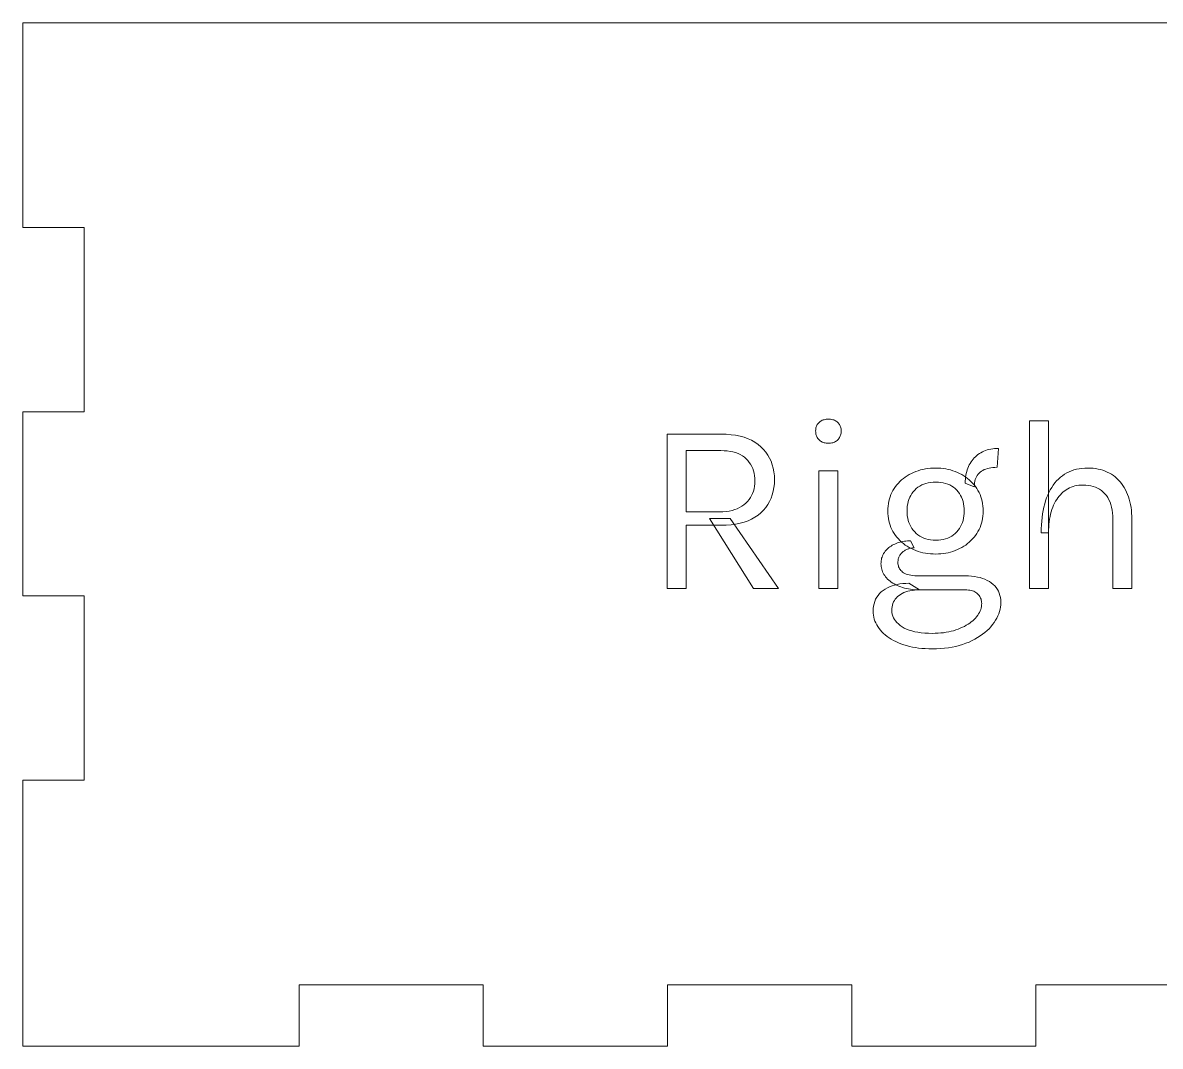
# Model space of a CAD drawing. Extents: x 3 to 230, y 3 to 159.
# Drawn here: x 3 to 58.6, y 109 to 159 of the extents above; entities that cross this region are included whole.
import ezdxf

# ---------------------------------------------------------------- set-up
doc = ezdxf.new("R2010")
doc.units = 0
doc.layers.get('0').update_dxf_attribs({"lineweight": 0})

msp = doc.modelspace()

# ---------------------------------------------------------------- linework, layer by layer
for p, q in [((6, 159), (3, 159)), ((3, 159), (3, 149)), ((90, 159), (6, 159)), ((3, 149), (6, 149)), ((6, 149), (6, 140)), ((6, 140), (3, 140)), ((3, 140), (3, 131)), ((41.907, 139.478), (41.942, 139.508)), ((41.942, 139.508), (41.979, 139.534)), ((41.979, 139.534), (42.019, 139.558)), ((42.019, 139.558), (42.061, 139.578)), ((42.061, 139.578), (42.105, 139.595)), ((42.105, 139.595), (42.152, 139.609)), ((42.152, 139.609), (42.201, 139.62)), ((42.201, 139.62), (42.253, 139.628)), ((42.253, 139.628), (42.307, 139.632)), ((42.307, 139.632), (42.363, 139.634)), ((42.363, 139.634), (42.363, 139.634)), ((42.363, 139.634), (42.419, 139.632)), ((42.419, 139.632), (42.473, 139.628)), ((42.473, 139.628), (42.525, 139.62)), ((42.525, 139.62), (42.574, 139.609)), ((42.574, 139.609), (42.621, 139.595)), ((42.621, 139.595), (42.665, 139.578)), ((42.665, 139.578), (42.707, 139.558)), ((42.707, 139.558), (42.747, 139.534)), ((42.747, 139.534), (42.784, 139.508)), ((42.784, 139.508), (42.819, 139.478)), ((52.185, 131.366), (52.185, 139.55)), ((52.185, 139.55), (53.121, 139.55)), ((53.121, 139.55), (53.121, 131.366)), ((41.739, 139.058), (41.741, 139.11)), ((41.741, 139.005), (41.739, 139.058)), ((41.739, 139.058), (41.739, 139.058)), ((41.741, 139.11), (41.746, 139.159)), ((41.746, 138.954), (41.741, 139.005)), ((41.746, 139.159), (41.754, 139.207)), ((41.754, 138.905), (41.746, 138.954)), ((41.754, 139.207), (41.766, 139.252)), ((41.766, 139.252), (41.781, 139.295)), ((41.781, 139.295), (41.799, 139.336)), ((41.799, 139.336), (41.821, 139.375)), ((41.821, 139.375), (41.847, 139.411)), ((41.847, 139.411), (41.875, 139.446)), ((41.875, 139.446), (41.907, 139.478)), ((42.819, 139.478), (42.851, 139.446)), ((42.851, 139.446), (42.879, 139.411)), ((42.879, 139.411), (42.905, 139.375)), ((42.905, 139.375), (42.927, 139.336)), ((42.927, 139.336), (42.945, 139.295)), ((42.945, 139.295), (42.96, 139.252)), ((42.96, 139.252), (42.972, 139.207)), ((42.972, 139.207), (42.98, 139.159)), ((42.98, 138.954), (42.972, 138.905)), ((42.98, 139.159), (42.985, 139.11)), ((42.985, 139.005), (42.98, 138.954)), ((42.985, 139.11), (42.987, 139.058)), ((42.987, 139.058), (42.985, 139.005)), ((42.987, 139.058), (42.987, 139.058)), ((34.485, 131.366), (34.485, 138.902)), ((34.485, 138.902), (37.113, 138.902)), ((37.113, 138.902), (37.365, 138.896)), ((37.365, 138.896), (37.604, 138.877)), ((37.604, 138.877), (37.831, 138.847)), ((37.831, 138.847), (38.045, 138.804)), ((38.045, 138.804), (38.246, 138.748)), ((38.246, 138.748), (38.435, 138.681)), ((38.435, 138.681), (38.612, 138.601)), ((38.612, 138.601), (38.776, 138.508)), ((38.776, 138.508), (38.927, 138.404)), ((38.927, 138.404), (39.066, 138.287)), ((41.766, 138.859), (41.754, 138.905)), ((41.781, 138.814), (41.766, 138.859)), ((41.799, 138.772), (41.781, 138.814)), ((41.821, 138.731), (41.799, 138.772)), ((41.847, 138.693), (41.821, 138.731)), ((41.875, 138.657), (41.847, 138.693)), ((41.907, 138.623), (41.875, 138.657)), ((41.942, 138.592), (41.907, 138.623)), ((41.979, 138.564), (41.942, 138.592)), ((42.019, 138.539), (41.979, 138.564)), ((42.061, 138.517), (42.019, 138.539)), ((42.105, 138.499), (42.061, 138.517)), ((42.152, 138.484), (42.105, 138.499)), ((42.201, 138.473), (42.152, 138.484)), ((42.253, 138.465), (42.201, 138.473)), ((42.307, 138.46), (42.253, 138.465)), ((42.363, 138.458), (42.307, 138.46)), ((42.419, 138.46), (42.363, 138.458)), ((42.363, 138.458), (42.363, 138.458)), ((42.363, 138.458), (42.363, 138.458)), ((42.473, 138.465), (42.419, 138.46)), ((42.525, 138.473), (42.473, 138.465)), ((42.574, 138.484), (42.525, 138.473)), ((42.621, 138.499), (42.574, 138.484)), ((42.665, 138.517), (42.621, 138.499)), ((42.707, 138.539), (42.665, 138.517)), ((42.747, 138.564), (42.707, 138.539)), ((42.784, 138.592), (42.747, 138.564)), ((42.819, 138.623), (42.784, 138.592)), ((42.851, 138.657), (42.819, 138.623)), ((42.879, 138.693), (42.851, 138.657)), ((42.905, 138.731), (42.879, 138.693)), ((42.927, 138.772), (42.905, 138.731)), ((42.945, 138.814), (42.927, 138.772)), ((42.96, 138.859), (42.945, 138.814)), ((42.972, 138.905), (42.96, 138.859)), ((35.421, 138.098), (35.421, 135.11)), ((37.113, 138.098), (35.421, 138.098)), ((35.421, 138.098), (35.421, 138.098)), ((37.271, 138.094), (37.113, 138.098)), ((37.113, 138.098), (37.113, 138.098)), ((37.422, 138.082), (37.271, 138.094)), ((37.564, 138.062), (37.422, 138.082)), ((37.699, 138.034), (37.564, 138.062)), ((37.826, 137.998), (37.699, 138.034)), ((37.946, 137.953), (37.826, 137.998)), ((38.057, 137.901), (37.946, 137.953)), ((38.161, 137.841), (38.057, 137.901)), ((38.258, 137.772), (38.161, 137.841)), ((39.066, 138.287), (39.192, 138.16)), ((39.192, 138.16), (39.305, 138.026)), ((39.305, 138.026), (39.404, 137.883)), ((39.404, 137.883), (39.49, 137.733)), ((49.543, 137.796), (49.605, 137.85)), ((49.605, 137.85), (49.669, 137.901)), ((49.669, 137.901), (49.737, 137.949)), ((49.737, 137.949), (49.809, 137.993)), ((49.809, 137.993), (49.884, 138.033)), ((49.884, 138.033), (49.961, 138.07)), ((49.961, 138.07), (50.041, 138.102)), ((50.041, 138.102), (50.124, 138.129)), ((50.124, 138.129), (50.209, 138.153)), ((50.209, 138.153), (50.298, 138.172)), ((50.298, 138.172), (50.389, 138.187)), ((50.389, 138.187), (50.483, 138.197)), ((50.483, 138.197), (50.58, 138.204)), ((50.58, 138.204), (50.679, 138.206)), ((50.679, 138.206), (50.607, 137.282)), ((50.679, 138.206), (50.679, 138.206)), ((38.346, 137.696), (38.258, 137.772)), ((38.426, 137.613), (38.346, 137.696)), ((38.498, 137.524), (38.426, 137.613)), ((38.562, 137.429), (38.498, 137.524)), ((38.617, 137.329), (38.562, 137.429)), ((38.663, 137.224), (38.617, 137.329)), ((39.49, 137.733), (39.563, 137.575)), ((39.563, 137.575), (39.623, 137.41)), ((39.623, 137.41), (39.669, 137.236)), ((49.174, 137.242), (49.207, 137.322)), ((49.207, 137.322), (49.245, 137.399)), ((49.245, 137.399), (49.286, 137.474)), ((49.286, 137.474), (49.331, 137.545)), ((49.331, 137.545), (49.379, 137.612)), ((49.379, 137.612), (49.43, 137.677)), ((49.43, 137.677), (49.485, 137.738)), ((49.485, 137.738), (49.543, 137.796)), ((50.401, 137.273), (50.306, 137.261)), ((50.502, 137.28), (50.401, 137.273)), ((50.607, 137.282), (50.502, 137.28)), ((38.701, 137.112), (38.663, 137.224)), ((38.731, 136.995), (38.701, 137.112)), ((38.752, 136.872), (38.731, 136.995)), ((38.765, 136.744), (38.752, 136.872)), ((38.769, 136.61), (38.765, 136.744)), ((39.669, 137.236), (39.702, 137.055)), ((39.702, 137.055), (39.722, 136.867)), ((39.722, 136.867), (39.729, 136.67)), ((41.895, 131.366), (41.895, 137.114)), ((41.895, 137.114), (42.831, 137.114)), ((42.831, 137.114), (42.831, 131.366)), ((45.941, 136.671), (46.027, 136.742)), ((46.027, 136.742), (46.117, 136.809)), ((46.117, 136.809), (46.212, 136.872)), ((46.212, 136.872), (46.312, 136.931)), ((46.312, 136.931), (46.416, 136.985)), ((46.416, 136.985), (46.523, 137.035)), ((46.523, 137.035), (46.634, 137.079)), ((46.634, 137.079), (46.746, 137.118)), ((46.746, 137.118), (46.861, 137.152)), ((46.861, 137.152), (46.979, 137.181)), ((46.979, 137.181), (47.1, 137.204)), ((47.1, 137.204), (47.223, 137.223)), ((47.223, 137.223), (47.348, 137.236)), ((47.348, 137.236), (47.476, 137.243)), ((47.476, 137.243), (47.607, 137.246)), ((47.607, 137.246), (47.607, 137.246)), ((47.607, 137.246), (47.734, 137.243)), ((47.734, 137.243), (47.859, 137.236)), ((47.859, 137.236), (47.982, 137.223)), ((47.982, 137.223), (48.102, 137.204)), ((48.102, 137.204), (48.22, 137.181)), ((48.22, 137.181), (48.335, 137.152)), ((48.335, 137.152), (48.448, 137.118)), ((48.448, 137.118), (48.559, 137.079)), ((48.559, 137.079), (48.668, 137.035)), ((48.668, 137.035), (48.774, 136.985)), ((48.774, 136.985), (48.877, 136.931)), ((48.877, 136.931), (48.975, 136.872)), ((48.975, 136.872), (49.07, 136.809)), ((49.055, 136.711), (49.065, 136.805)), ((49.065, 136.805), (49.079, 136.898)), ((49.07, 136.809), (49.16, 136.742)), ((49.079, 136.898), (49.096, 136.987)), ((49.096, 136.987), (49.118, 137.075)), ((49.118, 137.075), (49.144, 137.159)), ((49.144, 137.159), (49.174, 137.242)), ((49.16, 136.742), (49.246, 136.671)), ((49.563, 136.756), (49.537, 136.682)), ((49.595, 136.825), (49.563, 136.756)), ((49.632, 136.889), (49.595, 136.825)), ((49.675, 136.948), (49.632, 136.889)), ((49.724, 137.002), (49.675, 136.948)), ((49.779, 137.051), (49.724, 137.002)), ((49.839, 137.095), (49.779, 137.051)), ((49.904, 137.134), (49.839, 137.095)), ((49.974, 137.169), (49.904, 137.134)), ((50.05, 137.199), (49.974, 137.169)), ((50.13, 137.224), (50.05, 137.199)), ((50.215, 137.245), (50.13, 137.224)), ((50.306, 137.261), (50.215, 137.245)), ((53.603, 136.708), (53.697, 136.793)), ((53.697, 136.793), (53.796, 136.871)), ((53.796, 136.871), (53.9, 136.942)), ((53.9, 136.942), (54.008, 137.006)), ((54.008, 137.006), (54.12, 137.062)), ((54.12, 137.062), (54.237, 137.111)), ((54.237, 137.111), (54.358, 137.152)), ((54.358, 137.152), (54.483, 137.186)), ((54.483, 137.186), (54.613, 137.212)), ((54.613, 137.212), (54.747, 137.231)), ((54.747, 137.231), (54.886, 137.242)), ((54.886, 137.242), (55.029, 137.246)), ((55.029, 137.246), (55.029, 137.246)), ((55.029, 137.246), (55.163, 137.243)), ((55.163, 137.243), (55.292, 137.234)), ((55.292, 137.234), (55.418, 137.219)), ((55.418, 137.219), (55.54, 137.198)), ((55.54, 137.198), (55.658, 137.17)), ((55.658, 137.17), (55.772, 137.137)), ((55.772, 137.137), (55.883, 137.098)), ((55.883, 137.098), (55.989, 137.052)), ((55.989, 137.052), (56.091, 137.001)), ((56.091, 137.001), (56.19, 136.943)), ((56.19, 136.943), (56.284, 136.88)), ((56.284, 136.88), (56.374, 136.811)), ((56.374, 136.811), (56.46, 136.738)), ((56.46, 136.738), (56.54, 136.659)), ((38.698, 136.117), (38.729, 136.233)), ((38.729, 136.233), (38.751, 136.354)), ((38.751, 136.354), (38.765, 136.479)), ((38.765, 136.479), (38.769, 136.61)), ((38.769, 136.61), (38.769, 136.61)), ((39.702, 136.289), (39.669, 136.11)), ((39.722, 136.476), (39.702, 136.289)), ((39.729, 136.67), (39.722, 136.476)), ((39.729, 136.67), (39.729, 136.67)), ((45.517, 136.154), (45.576, 136.25)), ((45.576, 136.25), (45.64, 136.343)), ((45.64, 136.343), (45.708, 136.431)), ((45.708, 136.431), (45.781, 136.515)), ((45.781, 136.515), (45.859, 136.595)), ((45.859, 136.595), (45.941, 136.671)), ((46.578, 136.169), (46.507, 136.088)), ((46.656, 136.244), (46.578, 136.169)), ((46.739, 136.31), (46.656, 136.244)), ((46.828, 136.369), (46.739, 136.31)), ((46.923, 136.421), (46.828, 136.369)), ((47.023, 136.464), (46.923, 136.421)), ((47.128, 136.499), (47.023, 136.464)), ((47.24, 136.527), (47.128, 136.499)), ((47.357, 136.546), (47.24, 136.527)), ((47.479, 136.558), (47.357, 136.546)), ((47.607, 136.562), (47.479, 136.558)), ((47.736, 136.558), (47.607, 136.562)), ((47.607, 136.562), (47.607, 136.562)), ((47.859, 136.546), (47.736, 136.558)), ((47.977, 136.527), (47.859, 136.546)), ((48.088, 136.499), (47.977, 136.527)), ((48.194, 136.464), (48.088, 136.499)), ((48.293, 136.421), (48.194, 136.464)), ((48.387, 136.369), (48.293, 136.421)), ((48.475, 136.31), (48.387, 136.369)), ((48.557, 136.244), (48.475, 136.31)), ((48.633, 136.169), (48.557, 136.244)), ((48.703, 136.088), (48.633, 136.169)), ((49.047, 136.514), (49.049, 136.614)), ((49.491, 136.334), (49.047, 136.514)), ((49.049, 136.614), (49.055, 136.711)), ((49.246, 136.671), (49.327, 136.595)), ((49.327, 136.595), (49.405, 136.515)), ((49.405, 136.515), (49.478, 136.431)), ((49.478, 136.431), (49.546, 136.343)), ((49.494, 136.429), (49.491, 136.334)), ((49.491, 136.334), (49.491, 136.334)), ((49.491, 136.334), (49.491, 136.334)), ((49.503, 136.518), (49.494, 136.429)), ((49.517, 136.603), (49.503, 136.518)), ((49.537, 136.682), (49.517, 136.603)), ((49.546, 136.343), (49.611, 136.25)), ((49.611, 136.25), (49.67, 136.154)), ((53.14, 136.058), (53.205, 136.183)), ((53.205, 136.183), (53.275, 136.301)), ((53.275, 136.301), (53.35, 136.413)), ((53.35, 136.413), (53.429, 136.518)), ((53.429, 136.518), (53.514, 136.616)), ((53.514, 136.616), (53.603, 136.708)), ((53.984, 136.19), (53.907, 136.136)), ((54.064, 136.238), (53.984, 136.19)), ((54.146, 136.28), (54.064, 136.238)), ((54.231, 136.316), (54.146, 136.28)), ((54.319, 136.347), (54.231, 136.316)), ((54.41, 136.373), (54.319, 136.347)), ((54.504, 136.393), (54.41, 136.373)), ((54.6, 136.407), (54.504, 136.393)), ((54.699, 136.415), (54.6, 136.407)), ((54.801, 136.418), (54.699, 136.415)), ((54.934, 136.414), (54.801, 136.418)), ((54.801, 136.418), (54.801, 136.418)), ((55.061, 136.401), (54.934, 136.414)), ((55.182, 136.379), (55.061, 136.401)), ((55.298, 136.349), (55.182, 136.379)), ((55.408, 136.311), (55.298, 136.349)), ((55.512, 136.264), (55.408, 136.311)), ((55.611, 136.208), (55.512, 136.264)), ((55.703, 136.143), (55.611, 136.208)), ((56.54, 136.659), (56.617, 136.575)), ((56.617, 136.575), (56.689, 136.485)), ((56.689, 136.485), (56.756, 136.391)), ((56.756, 136.391), (56.819, 136.291)), ((56.819, 136.291), (56.877, 136.186)), ((56.877, 136.186), (56.931, 136.076)), ((38.328, 135.527), (38.412, 135.613)), ((38.412, 135.613), (38.487, 135.704)), ((38.487, 135.704), (38.553, 135.8)), ((38.553, 135.8), (38.61, 135.9)), ((38.61, 135.9), (38.659, 136.006)), ((38.659, 136.006), (38.698, 136.117)), ((39.49, 135.617), (39.404, 135.468)), ((39.563, 135.774), (39.49, 135.617)), ((39.623, 135.938), (39.563, 135.774)), ((39.669, 136.11), (39.623, 135.938)), ((45.295, 135.51), (45.316, 135.625)), ((45.316, 135.625), (45.344, 135.737)), ((45.344, 135.737), (45.378, 135.846)), ((45.378, 135.846), (45.418, 135.952)), ((45.418, 135.952), (45.465, 136.054)), ((45.465, 136.054), (45.517, 136.154)), ((46.263, 135.612), (46.237, 135.503)), ((46.297, 135.717), (46.263, 135.612)), ((46.338, 135.817), (46.297, 135.717)), ((46.387, 135.912), (46.338, 135.817)), ((46.443, 136.002), (46.387, 135.912)), ((46.507, 136.088), (46.443, 136.002)), ((48.765, 136.002), (48.703, 136.088)), ((48.82, 135.912), (48.765, 136.002)), ((48.867, 135.817), (48.82, 135.912)), ((48.907, 135.717), (48.867, 135.817)), ((48.94, 135.612), (48.907, 135.717)), ((48.966, 135.503), (48.94, 135.612)), ((49.67, 136.154), (49.723, 136.054)), ((49.723, 136.054), (49.77, 135.952)), ((49.77, 135.952), (49.811, 135.846)), ((49.811, 135.846), (49.845, 135.737)), ((49.845, 135.737), (49.873, 135.625)), ((49.873, 135.625), (49.895, 135.51)), ((52.93, 135.493), (52.975, 135.643)), ((52.975, 135.643), (53.025, 135.788)), ((53.025, 135.788), (53.08, 135.926)), ((53.08, 135.926), (53.14, 136.058)), ((53.463, 135.622), (53.414, 135.529)), ((53.516, 135.71), (53.463, 135.622)), ((53.572, 135.793), (53.516, 135.71)), ((53.632, 135.872), (53.572, 135.793)), ((53.696, 135.945), (53.632, 135.872)), ((53.763, 136.013), (53.696, 135.945)), ((53.833, 136.077), (53.763, 136.013)), ((53.907, 136.136), (53.833, 136.077)), ((55.791, 136.071), (55.703, 136.143)), ((55.872, 135.989), (55.791, 136.071)), ((55.947, 135.899), (55.872, 135.989)), ((56.013, 135.802), (55.947, 135.899)), ((56.072, 135.696), (56.013, 135.802)), ((56.124, 135.583), (56.072, 135.696)), ((56.931, 136.076), (56.98, 135.961)), ((56.98, 135.961), (57.024, 135.842)), ((57.024, 135.842), (57.063, 135.719)), ((57.063, 135.719), (57.096, 135.591)), ((35.421, 135.11), (37.041, 135.11)), ((37.041, 135.11), (37.206, 135.114)), ((37.206, 135.114), (37.363, 135.127)), ((37.363, 135.127), (37.512, 135.148)), ((37.512, 135.148), (37.653, 135.177)), ((37.653, 135.177), (37.786, 135.214)), ((37.786, 135.214), (37.91, 135.26)), ((37.91, 135.26), (38.027, 135.314)), ((38.027, 135.314), (38.135, 135.377)), ((38.135, 135.377), (38.236, 135.448)), ((38.236, 135.448), (38.328, 135.527)), ((39.066, 135.065), (38.927, 134.948)), ((39.192, 135.192), (39.066, 135.065)), ((39.305, 135.326), (39.192, 135.192)), ((39.404, 135.468), (39.305, 135.326)), ((45.267, 135.146), (45.27, 135.27)), ((45.27, 135.023), (45.267, 135.146)), ((45.267, 135.146), (45.267, 135.146)), ((45.27, 135.27), (45.279, 135.392)), ((45.279, 135.392), (45.295, 135.51)), ((46.207, 135.27), (46.203, 135.146)), ((46.203, 135.146), (46.203, 135.146)), ((46.203, 135.146), (46.207, 135.026)), ((46.218, 135.389), (46.207, 135.27)), ((46.237, 135.503), (46.218, 135.389)), ((48.984, 135.389), (48.966, 135.503)), ((48.995, 135.27), (48.984, 135.389)), ((48.999, 135.146), (48.995, 135.27)), ((48.995, 135.026), (48.999, 135.146)), ((48.999, 135.146), (48.999, 135.146)), ((49.895, 135.51), (49.911, 135.392)), ((49.911, 135.392), (49.92, 135.27)), ((49.92, 135.27), (49.923, 135.146)), ((49.923, 135.146), (49.92, 135.023)), ((49.923, 135.146), (49.923, 135.146)), ((52.827, 135.006), (52.856, 135.175)), ((52.856, 135.175), (52.89, 135.337)), ((52.89, 135.337), (52.93, 135.493)), ((53.252, 135.111), (53.221, 134.996)), ((53.286, 135.222), (53.252, 135.111)), ((53.325, 135.329), (53.286, 135.222)), ((53.368, 135.432), (53.325, 135.329)), ((53.414, 135.529), (53.368, 135.432)), ((56.167, 135.462), (56.124, 135.583)), ((56.202, 135.333), (56.167, 135.462)), ((56.23, 135.196), (56.202, 135.333)), ((56.249, 135.051), (56.23, 135.196)), ((56.261, 134.898), (56.249, 135.051)), ((57.096, 135.591), (57.124, 135.459)), ((57.124, 135.459), (57.148, 135.324)), ((57.148, 135.324), (57.166, 135.184)), ((57.166, 135.184), (57.179, 135.039)), ((38.709, 131.366), (36.549, 134.786)), ((36.549, 134.786), (37.569, 134.786)), ((37.569, 134.786), (39.921, 131.366)), ((37.831, 134.505), (37.604, 134.475)), ((38.045, 134.548), (37.831, 134.505)), ((38.246, 134.604), (38.045, 134.548)), ((38.435, 134.671), (38.246, 134.604)), ((38.612, 134.751), (38.435, 134.671)), ((38.776, 134.844), (38.612, 134.751)), ((38.927, 134.948), (38.776, 134.844)), ((45.279, 134.902), (45.27, 135.023)), ((45.295, 134.785), (45.279, 134.902)), ((45.316, 134.671), (45.295, 134.785)), ((45.344, 134.559), (45.316, 134.671)), ((45.378, 134.451), (45.344, 134.559)), ((46.207, 135.026), (46.218, 134.909)), ((46.218, 134.909), (46.237, 134.797)), ((46.237, 134.797), (46.263, 134.689)), ((46.263, 134.689), (46.297, 134.585)), ((46.297, 134.585), (46.338, 134.485)), ((48.867, 134.485), (48.907, 134.585)), ((48.907, 134.585), (48.94, 134.689)), ((48.94, 134.689), (48.966, 134.797)), ((48.966, 134.797), (48.984, 134.909)), ((48.984, 134.909), (48.995, 135.026)), ((49.845, 134.559), (49.811, 134.451)), ((49.873, 134.671), (49.845, 134.559)), ((49.895, 134.785), (49.873, 134.671)), ((49.911, 134.902), (49.895, 134.785)), ((49.92, 135.023), (49.911, 134.902)), ((52.772, 134.467), (52.785, 134.653)), ((52.785, 134.653), (52.803, 134.833)), ((52.803, 134.833), (52.827, 135.006)), ((53.139, 134.496), (53.129, 134.36)), ((53.154, 134.627), (53.139, 134.496)), ((53.172, 134.754), (53.154, 134.627)), ((53.194, 134.877), (53.172, 134.754)), ((53.221, 134.996), (53.194, 134.877)), ((56.265, 134.738), (56.261, 134.898)), ((56.265, 131.366), (56.265, 134.738)), ((57.179, 135.039), (57.186, 134.891)), ((57.186, 134.891), (57.189, 134.738)), ((57.189, 134.738), (57.189, 134.738)), ((57.189, 134.738), (57.189, 131.366)), ((37.113, 134.45), (35.421, 134.45)), ((35.421, 134.45), (35.421, 131.366)), ((37.365, 134.456), (37.113, 134.45)), ((37.113, 134.45), (37.113, 134.45)), ((37.604, 134.475), (37.365, 134.456)), ((45.418, 134.346), (45.378, 134.451)), ((45.465, 134.244), (45.418, 134.346)), ((45.517, 134.144), (45.465, 134.244)), ((45.576, 134.048), (45.517, 134.144)), ((45.64, 133.955), (45.576, 134.048)), ((45.708, 133.867), (45.64, 133.955)), ((46.338, 134.485), (46.387, 134.389)), ((46.387, 134.389), (46.443, 134.297)), ((46.443, 134.297), (46.507, 134.21)), ((46.507, 134.21), (46.578, 134.126)), ((46.578, 134.126), (46.656, 134.048)), ((46.656, 134.048), (46.739, 133.979)), ((46.739, 133.979), (46.828, 133.918)), ((48.387, 133.918), (48.475, 133.979)), ((48.475, 133.979), (48.557, 134.048)), ((48.557, 134.048), (48.633, 134.126)), ((48.633, 134.126), (48.703, 134.21)), ((48.703, 134.21), (48.765, 134.297)), ((48.765, 134.297), (48.82, 134.389)), ((48.82, 134.389), (48.867, 134.485)), ((49.546, 133.955), (49.478, 133.867)), ((49.611, 134.048), (49.546, 133.955)), ((49.67, 134.144), (49.611, 134.048)), ((49.723, 134.244), (49.67, 134.144)), ((49.77, 134.346), (49.723, 134.244)), ((49.811, 134.451), (49.77, 134.346)), ((52.761, 134.078), (52.764, 134.275)), ((53.121, 134.078), (52.761, 134.078)), ((52.764, 134.275), (52.772, 134.467)), ((53.123, 134.221), (53.121, 134.078)), ((53.121, 134.078), (53.121, 134.078)), ((53.129, 134.36), (53.123, 134.221)), ((45.318, 133.36), (45.37, 133.4)), ((45.37, 133.4), (45.424, 133.437)), ((45.424, 133.437), (45.481, 133.472)), ((45.481, 133.472), (45.54, 133.504)), ((45.54, 133.504), (45.602, 133.534)), ((45.602, 133.534), (45.666, 133.562)), ((45.666, 133.562), (45.732, 133.587)), ((45.781, 133.782), (45.708, 133.867)), ((45.732, 133.587), (45.799, 133.61)), ((45.859, 133.702), (45.781, 133.782)), ((45.799, 133.61), (45.867, 133.629)), ((45.941, 133.626), (45.859, 133.702)), ((45.867, 133.629), (45.936, 133.646)), ((45.936, 133.646), (46.006, 133.661)), ((46.027, 133.555), (45.941, 133.626)), ((46.006, 133.661), (46.077, 133.673)), ((46.117, 133.487), (46.027, 133.555)), ((46.077, 133.673), (46.149, 133.682)), ((46.212, 133.424), (46.117, 133.487)), ((46.149, 133.682), (46.222, 133.689)), ((46.312, 133.365), (46.212, 133.424)), ((46.222, 133.689), (46.296, 133.693)), ((46.296, 133.693), (46.371, 133.694)), ((46.371, 133.694), (46.371, 133.694)), ((46.371, 133.694), (46.551, 133.346)), ((46.828, 133.918), (46.923, 133.865)), ((46.923, 133.865), (47.023, 133.82)), ((47.023, 133.82), (47.128, 133.783)), ((47.128, 133.783), (47.24, 133.755)), ((47.24, 133.755), (47.357, 133.734)), ((47.357, 133.734), (47.479, 133.722)), ((47.479, 133.722), (47.607, 133.718)), ((47.607, 133.718), (47.736, 133.722)), ((47.607, 133.718), (47.607, 133.718)), ((47.607, 133.718), (47.607, 133.718)), ((47.736, 133.722), (47.859, 133.734)), ((47.859, 133.734), (47.977, 133.755)), ((47.977, 133.755), (48.088, 133.783)), ((48.088, 133.783), (48.194, 133.82)), ((48.194, 133.82), (48.293, 133.865)), ((48.293, 133.865), (48.387, 133.918)), ((48.975, 133.424), (48.877, 133.365)), ((49.07, 133.487), (48.975, 133.424)), ((49.16, 133.555), (49.07, 133.487)), ((49.246, 133.626), (49.16, 133.555)), ((49.327, 133.702), (49.246, 133.626)), ((49.405, 133.782), (49.327, 133.702)), ((49.478, 133.867), (49.405, 133.782)), ((44.949, 132.772), (44.964, 132.837)), ((44.964, 132.837), (44.982, 132.899)), ((44.982, 132.899), (45.004, 132.959)), ((45.004, 132.959), (45.031, 133.017)), ((45.031, 133.017), (45.062, 133.073)), ((45.062, 133.073), (45.096, 133.127)), ((45.096, 133.127), (45.135, 133.178)), ((45.135, 133.178), (45.177, 133.227)), ((45.177, 133.227), (45.222, 133.274)), ((45.222, 133.274), (45.268, 133.318)), ((45.268, 133.318), (45.318, 133.36)), ((45.79, 132.846), (45.779, 132.805)), ((45.803, 132.885), (45.79, 132.846)), ((45.819, 132.922), (45.803, 132.885)), ((45.838, 132.958), (45.819, 132.922)), ((45.859, 132.992), (45.838, 132.958)), ((45.882, 133.025), (45.859, 132.992)), ((45.907, 133.056), (45.882, 133.025)), ((45.934, 133.085), (45.907, 133.056)), ((45.961, 133.113), (45.934, 133.085)), ((45.99, 133.14), (45.961, 133.113)), ((46.02, 133.165), (45.99, 133.14)), ((46.051, 133.188), (46.02, 133.165)), ((46.084, 133.209), (46.051, 133.188)), ((46.117, 133.229), (46.084, 133.209)), ((46.152, 133.248), (46.117, 133.229)), ((46.188, 133.265), (46.152, 133.248)), ((46.225, 133.28), (46.188, 133.265)), ((46.261, 133.294), (46.225, 133.28)), ((46.298, 133.306), (46.261, 133.294)), ((46.334, 133.317), (46.298, 133.306)), ((46.416, 133.31), (46.312, 133.365)), ((46.37, 133.326), (46.334, 133.317)), ((46.407, 133.333), (46.37, 133.326)), ((46.443, 133.339), (46.407, 133.333)), ((46.523, 133.26), (46.416, 133.31)), ((46.479, 133.343), (46.443, 133.339)), ((46.515, 133.345), (46.479, 133.343)), ((46.551, 133.346), (46.515, 133.345)), ((46.634, 133.215), (46.523, 133.26)), ((46.746, 133.175), (46.634, 133.215)), ((46.861, 133.141), (46.746, 133.175)), ((46.979, 133.112), (46.861, 133.141)), ((47.1, 133.088), (46.979, 133.112)), ((47.223, 133.07), (47.1, 133.088)), ((47.348, 133.057), (47.223, 133.07)), ((47.476, 133.049), (47.348, 133.057)), ((47.607, 133.046), (47.476, 133.049)), ((47.734, 133.049), (47.607, 133.046)), ((47.607, 133.046), (47.607, 133.046)), ((47.607, 133.046), (47.607, 133.046)), ((47.859, 133.057), (47.734, 133.049)), ((47.982, 133.07), (47.859, 133.057)), ((48.102, 133.088), (47.982, 133.07)), ((48.22, 133.112), (48.102, 133.088)), ((48.335, 133.141), (48.22, 133.112)), ((48.448, 133.175), (48.335, 133.141)), ((48.559, 133.215), (48.448, 133.175)), ((48.668, 133.26), (48.559, 133.215)), ((48.774, 133.31), (48.668, 133.26)), ((48.877, 133.365), (48.774, 133.31)), ((44.931, 132.566), (44.933, 132.637)), ((44.933, 132.498), (44.931, 132.566)), ((44.931, 132.566), (44.931, 132.566)), ((44.933, 132.637), (44.939, 132.706)), ((44.94, 132.431), (44.933, 132.498)), ((44.939, 132.706), (44.949, 132.772)), ((44.952, 132.366), (44.94, 132.431)), ((44.967, 132.301), (44.952, 132.366)), ((44.988, 132.238), (44.967, 132.301)), ((45.76, 132.673), (45.759, 132.626)), ((45.759, 132.626), (45.759, 132.626)), ((45.759, 132.626), (45.761, 132.572)), ((45.764, 132.719), (45.76, 132.673)), ((45.761, 132.572), (45.768, 132.519)), ((45.77, 132.763), (45.764, 132.719)), ((45.768, 132.519), (45.78, 132.469)), ((45.779, 132.805), (45.77, 132.763)), ((45.78, 132.469), (45.795, 132.42)), ((45.795, 132.42), (45.816, 132.373)), ((45.816, 132.373), (45.841, 132.327)), ((45.841, 132.327), (45.871, 132.284)), ((45.871, 132.284), (45.905, 132.242)), ((45.013, 132.175), (44.988, 132.238)), ((45.043, 132.114), (45.013, 132.175)), ((45.077, 132.053), (45.043, 132.114)), ((45.116, 131.994), (45.077, 132.053)), ((45.159, 131.936), (45.116, 131.994)), ((45.207, 131.88), (45.159, 131.936)), ((45.258, 131.825), (45.207, 131.88)), ((45.313, 131.773), (45.258, 131.825)), ((45.373, 131.723), (45.313, 131.773)), ((45.436, 131.676), (45.373, 131.723)), ((45.905, 132.242), (45.944, 132.202)), ((45.944, 132.202), (45.987, 132.164)), ((45.987, 132.164), (46.036, 132.129)), ((46.036, 132.129), (46.093, 132.097)), ((46.093, 132.097), (46.157, 132.069)), ((46.157, 132.069), (46.229, 132.045)), ((46.229, 132.045), (46.308, 132.024)), ((46.308, 132.024), (46.395, 132.008)), ((46.395, 132.008), (46.488, 131.995)), ((46.488, 131.995), (46.59, 131.985)), ((46.59, 131.985), (46.699, 131.98)), ((46.699, 131.98), (46.815, 131.978)), ((46.815, 131.978), (46.815, 131.978)), ((46.815, 131.978), (49.047, 131.978)), ((49.047, 131.978), (49.206, 131.975)), ((49.206, 131.975), (49.357, 131.964)), ((49.357, 131.964), (49.502, 131.947)), ((49.502, 131.947), (49.64, 131.923)), ((49.64, 131.923), (49.771, 131.893)), ((49.771, 131.893), (49.895, 131.855)), ((49.895, 131.855), (50.012, 131.81)), ((50.012, 131.81), (50.122, 131.759)), ((50.122, 131.759), (50.226, 131.701)), ((35.421, 131.366), (34.485, 131.366)), ((35.421, 131.366), (35.421, 131.366)), ((39.921, 131.366), (38.709, 131.366)), ((39.921, 131.366), (39.921, 131.366)), ((42.831, 131.366), (41.895, 131.366)), ((42.831, 131.366), (42.831, 131.366)), ((44.86, 131.114), (44.943, 131.194)), ((44.943, 131.194), (45.036, 131.267)), ((45.036, 131.267), (45.137, 131.334)), ((45.137, 131.334), (45.243, 131.393)), ((45.243, 131.393), (45.355, 131.446)), ((45.355, 131.446), (45.473, 131.492)), ((45.503, 131.63), (45.436, 131.676)), ((45.473, 131.492), (45.596, 131.53)), ((45.574, 131.587), (45.503, 131.63)), ((45.649, 131.546), (45.574, 131.587)), ((45.596, 131.53), (45.725, 131.562)), ((45.727, 131.508), (45.649, 131.546)), ((45.725, 131.562), (45.86, 131.586)), ((45.81, 131.471), (45.727, 131.508)), ((45.896, 131.437), (45.81, 131.471)), ((45.86, 131.586), (46.001, 131.604)), ((45.986, 131.407), (45.896, 131.437)), ((46.052, 131.162), (45.966, 131.121)), ((46.078, 131.381), (45.986, 131.407)), ((46.001, 131.604), (46.147, 131.614)), ((46.143, 131.197), (46.052, 131.162)), ((46.174, 131.358), (46.078, 131.381)), ((46.24, 131.226), (46.143, 131.197)), ((46.147, 131.614), (46.299, 131.618)), ((46.273, 131.338), (46.174, 131.358)), ((46.344, 131.251), (46.24, 131.226)), ((46.375, 131.322), (46.273, 131.338)), ((46.299, 131.618), (46.299, 131.618)), ((46.299, 131.618), (46.815, 131.294)), ((46.453, 131.27), (46.344, 131.251)), ((46.48, 131.31), (46.375, 131.322)), ((46.568, 131.283), (46.453, 131.27)), ((46.589, 131.301), (46.48, 131.31)), ((46.688, 131.291), (46.568, 131.283)), ((46.7, 131.296), (46.589, 131.301)), ((46.815, 131.294), (46.688, 131.291)), ((46.815, 131.294), (46.7, 131.296)), ((49.047, 131.294), (46.815, 131.294)), ((49.127, 131.292), (49.047, 131.294)), ((49.047, 131.294), (49.047, 131.294)), ((49.202, 131.286), (49.127, 131.292)), ((49.273, 131.276), (49.202, 131.286)), ((49.34, 131.263), (49.273, 131.276)), ((49.403, 131.245), (49.34, 131.263)), ((49.461, 131.224), (49.403, 131.245)), ((49.515, 131.198), (49.461, 131.224)), ((49.565, 131.169), (49.515, 131.198)), ((49.611, 131.136), (49.565, 131.169)), ((50.226, 131.701), (50.322, 131.636)), ((50.322, 131.636), (50.41, 131.565)), ((50.41, 131.565), (50.489, 131.488)), ((50.489, 131.488), (50.559, 131.406)), ((50.559, 131.406), (50.62, 131.319)), ((50.62, 131.319), (50.671, 131.226)), ((50.671, 131.226), (50.713, 131.128)), ((53.121, 131.366), (52.185, 131.366)), ((53.121, 131.366), (53.121, 131.366)), ((57.189, 131.366), (56.265, 131.366)), ((57.189, 131.366), (57.189, 131.366)), ((3, 131), (6, 131)), ((6, 131), (6, 122)), ((44.567, 130.504), (44.591, 130.621)), ((44.591, 130.621), (44.625, 130.732)), ((44.625, 130.732), (44.669, 130.837)), ((44.669, 130.837), (44.723, 130.936)), ((44.723, 130.936), (44.787, 131.028)), ((44.787, 131.028), (44.86, 131.114)), ((45.516, 130.629), (45.491, 130.549)), ((45.547, 130.704), (45.516, 130.629)), ((45.586, 130.776), (45.547, 130.704)), ((45.632, 130.844), (45.586, 130.776)), ((45.686, 130.908), (45.632, 130.844)), ((45.746, 130.968), (45.686, 130.908)), ((45.813, 131.024), (45.746, 130.968)), ((45.887, 131.075), (45.813, 131.024)), ((45.966, 131.121), (45.887, 131.075)), ((49.653, 131.099), (49.611, 131.136)), ((49.691, 131.059), (49.653, 131.099)), ((49.724, 131.018), (49.691, 131.059)), ((49.754, 130.975), (49.724, 131.018)), ((49.78, 130.931), (49.754, 130.975)), ((49.801, 130.885), (49.78, 130.931)), ((49.819, 130.838), (49.801, 130.885)), ((49.833, 130.789), (49.819, 130.838)), ((49.843, 130.739), (49.833, 130.789)), ((49.849, 130.687), (49.843, 130.739)), ((49.848, 130.558), (49.851, 130.634)), ((49.851, 130.634), (49.849, 130.687)), ((49.851, 130.634), (49.851, 130.634)), ((50.713, 131.128), (50.745, 131.025)), ((50.745, 131.025), (50.768, 130.916)), ((50.768, 130.916), (50.782, 130.802)), ((50.782, 130.802), (50.787, 130.682)), ((50.787, 130.682), (50.783, 130.57)), ((50.787, 130.682), (50.787, 130.682)), ((44.547, 130.25), (44.552, 130.38)), ((44.551, 130.15), (44.547, 130.25)), ((44.547, 130.25), (44.547, 130.25)), ((44.561, 130.052), (44.551, 130.15)), ((44.552, 130.38), (44.567, 130.504)), ((44.579, 129.955), (44.561, 130.052)), ((45.463, 130.378), (45.459, 130.286)), ((45.459, 130.286), (45.459, 130.286)), ((45.459, 130.286), (45.464, 130.194)), ((45.473, 130.465), (45.463, 130.378)), ((45.464, 130.194), (45.479, 130.105)), ((45.491, 130.549), (45.473, 130.465)), ((45.479, 130.105), (45.504, 130.018)), ((49.606, 129.984), (49.657, 130.052)), ((49.657, 130.052), (49.703, 130.121)), ((49.703, 130.121), (49.742, 130.192)), ((49.742, 130.192), (49.775, 130.263)), ((49.775, 130.263), (49.803, 130.335)), ((49.803, 130.335), (49.824, 130.408)), ((49.824, 130.408), (49.839, 130.482)), ((49.839, 130.482), (49.848, 130.558)), ((50.687, 130.129), (50.642, 130.021)), ((50.723, 130.238), (50.687, 130.129)), ((50.751, 130.348), (50.723, 130.238)), ((50.771, 130.458), (50.751, 130.348)), ((50.783, 130.57), (50.771, 130.458)), ((44.604, 129.861), (44.579, 129.955)), ((44.636, 129.768), (44.604, 129.861)), ((44.676, 129.677), (44.636, 129.768)), ((44.722, 129.587), (44.676, 129.677)), ((44.775, 129.499), (44.722, 129.587)), ((44.836, 129.413), (44.775, 129.499)), ((45.504, 130.018), (45.54, 129.935)), ((45.54, 129.935), (45.585, 129.854)), ((45.585, 129.854), (45.64, 129.776)), ((45.64, 129.776), (45.706, 129.701)), ((45.706, 129.701), (45.782, 129.629)), ((45.782, 129.629), (45.867, 129.56)), ((45.867, 129.56), (45.963, 129.494)), ((45.963, 129.494), (46.068, 129.432)), ((48.91, 129.465), (49.006, 129.513)), ((49.006, 129.513), (49.098, 129.563)), ((49.098, 129.563), (49.185, 129.615)), ((49.185, 129.615), (49.267, 129.671)), ((49.267, 129.671), (49.345, 129.729)), ((49.345, 129.729), (49.417, 129.789)), ((49.417, 129.789), (49.485, 129.852)), ((49.485, 129.852), (49.548, 129.917)), ((49.548, 129.917), (49.606, 129.984)), ((50.301, 129.497), (50.21, 129.399)), ((50.385, 129.599), (50.301, 129.497)), ((50.461, 129.703), (50.385, 129.599)), ((50.53, 129.808), (50.461, 129.703)), ((50.59, 129.914), (50.53, 129.808)), ((50.642, 130.021), (50.59, 129.914)), ((44.904, 129.329), (44.836, 129.413)), ((44.978, 129.247), (44.904, 129.329)), ((45.058, 129.169), (44.978, 129.247)), ((45.144, 129.094), (45.058, 129.169)), ((45.236, 129.022), (45.144, 129.094)), ((45.334, 128.954), (45.236, 129.022)), ((45.437, 128.889), (45.334, 128.954)), ((46.068, 129.432), (46.183, 129.377)), ((46.183, 129.377), (46.308, 129.329)), ((46.308, 129.329), (46.441, 129.287)), ((46.441, 129.287), (46.584, 129.251)), ((46.584, 129.251), (46.736, 129.222)), ((46.736, 129.222), (46.898, 129.199)), ((46.898, 129.199), (47.069, 129.183)), ((47.069, 129.183), (47.249, 129.173)), ((47.249, 129.173), (47.439, 129.17)), ((47.439, 129.17), (47.581, 129.172)), ((47.439, 129.17), (47.439, 129.17)), ((47.581, 129.172), (47.72, 129.178)), ((47.72, 129.178), (47.855, 129.189)), ((47.855, 129.189), (47.987, 129.203)), ((47.987, 129.203), (48.115, 129.222)), ((48.115, 129.222), (48.239, 129.245)), ((48.239, 129.245), (48.36, 129.271)), ((48.36, 129.271), (48.478, 129.302)), ((48.478, 129.302), (48.592, 129.338)), ((48.592, 129.338), (48.702, 129.377)), ((48.702, 129.377), (48.808, 129.42)), ((48.808, 129.42), (48.91, 129.465)), ((49.652, 128.964), (49.519, 128.888)), ((49.777, 129.043), (49.652, 128.964)), ((49.896, 129.126), (49.777, 129.043)), ((50.008, 129.214), (49.896, 129.126)), ((50.112, 129.304), (50.008, 129.214)), ((50.21, 129.399), (50.112, 129.304)), ((45.546, 128.828), (45.437, 128.889)), ((45.661, 128.769), (45.546, 128.828)), ((45.782, 128.714), (45.661, 128.769)), ((45.909, 128.663), (45.782, 128.714)), ((46.041, 128.616), (45.909, 128.663)), ((46.178, 128.573), (46.041, 128.616)), ((46.319, 128.536), (46.178, 128.573)), ((46.465, 128.504), (46.319, 128.536)), ((46.615, 128.476), (46.465, 128.504)), ((46.771, 128.454), (46.615, 128.476)), ((46.931, 128.436), (46.771, 128.454)), ((47.096, 128.424), (46.931, 128.436)), ((47.265, 128.416), (47.096, 128.424)), ((47.439, 128.414), (47.265, 128.416)), ((47.645, 128.417), (47.439, 128.414)), ((47.439, 128.414), (47.439, 128.414)), ((47.439, 128.414), (47.439, 128.414)), ((47.845, 128.427), (47.645, 128.417)), ((48.039, 128.444), (47.845, 128.427)), ((48.227, 128.467), (48.039, 128.444)), ((48.41, 128.497), (48.227, 128.467)), ((48.586, 128.534), (48.41, 128.497)), ((48.757, 128.577), (48.586, 128.534)), ((48.921, 128.627), (48.757, 128.577)), ((49.08, 128.684), (48.921, 128.627)), ((49.233, 128.747), (49.08, 128.684)), ((49.38, 128.815), (49.233, 128.747)), ((49.519, 128.888), (49.38, 128.815)), ((6, 122), (3, 122)), ((3, 122), (3, 112)), ((3, 112), (3, 109)), ((16.5, 109), (16.5, 112)), ((16.5, 112), (25.5, 112)), ((25.5, 112), (25.5, 109)), ((34.5, 109), (34.5, 112)), ((34.5, 112), (43.5, 112)), ((43.5, 112), (43.5, 109)), ((52.5, 109), (52.5, 112)), ((52.5, 112), (61.5, 112)), ((3, 109), (6, 109)), ((6, 109), (16.5, 109)), ((25.5, 109), (34.5, 109)), ((43.5, 109), (52.5, 109))]:
    msp.add_line(p, q)

doc.saveas('drawing.dxf')
